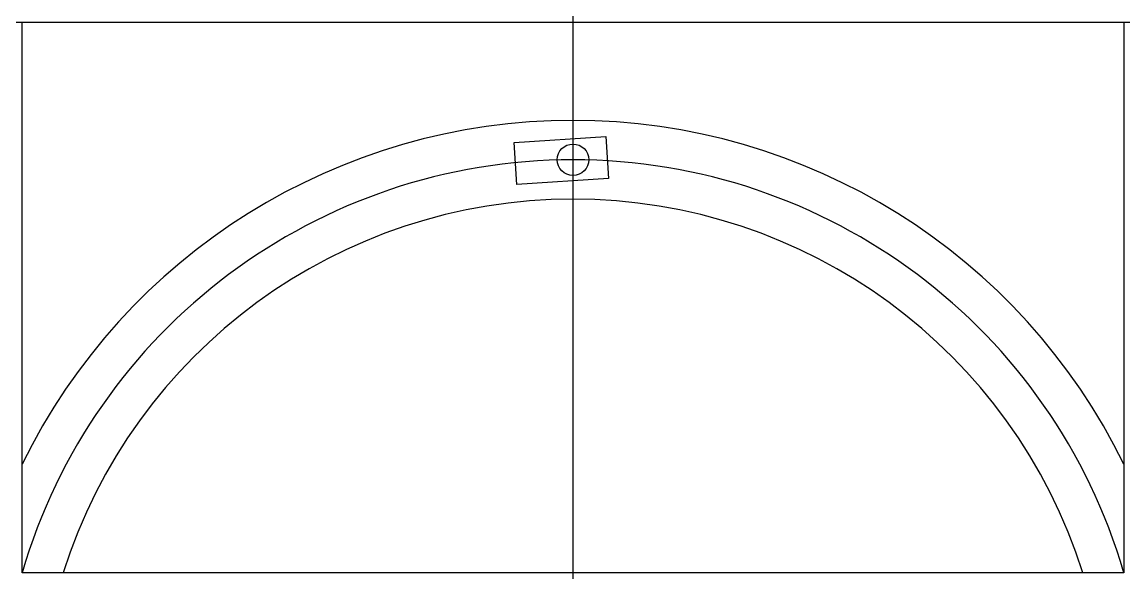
# Model space of a CAD drawing. Header units: millimetres. Extents: x 0 to 420, y 0 to 210.
import ezdxf

# ---------------------------------------------------------------- set-up
doc = ezdxf.new("R2010")
doc.units = ezdxf.units.MM

# ---------------------------------------------------------------- blocks, each defined once
blk = doc.blocks.new('footswitch')
blk.add_lwpolyline([(54.92, 17.75), (54.92, 33.75), (89.92, 33.75), (89.92, 17.75)], close=True)
blk.add_circle((76.92, 25.75), 6)

msp = doc.modelspace()

# ---------------------------------------------------------------- linework, layer by layer
for p, direction in [((210, 210), (1, 0)), ((210, 0), (0, 1)), ((210, 0), (0, 1))]:
    msp.add_xline(p, direction)
msp.add_lwpolyline([(0, 0), (0, 210), (420, 210), (420, 0)], close=True)
msp.add_circle((210, 157.5), 0)
msp.add_circle((210, 157.5), 0)
msp.add_circle((210, 157.5), 0)
msp.add_circle((210, 157.5), 0)
for radius, start, end in [(233.75, 26.052, 153.948), (218.75, 16.2602, 163.7398), (203.75, 17.4945, 162.5055)]:
    msp.add_arc((210, -61.25), radius, start, end)

# ---------------------------------------------------------------- block references
at = {"rotation": 3.741026929022256}
msp.add_blockref('footswitch', (134.93, 126.79), dxfattribs=at)

doc.saveas('drawing.dxf')
